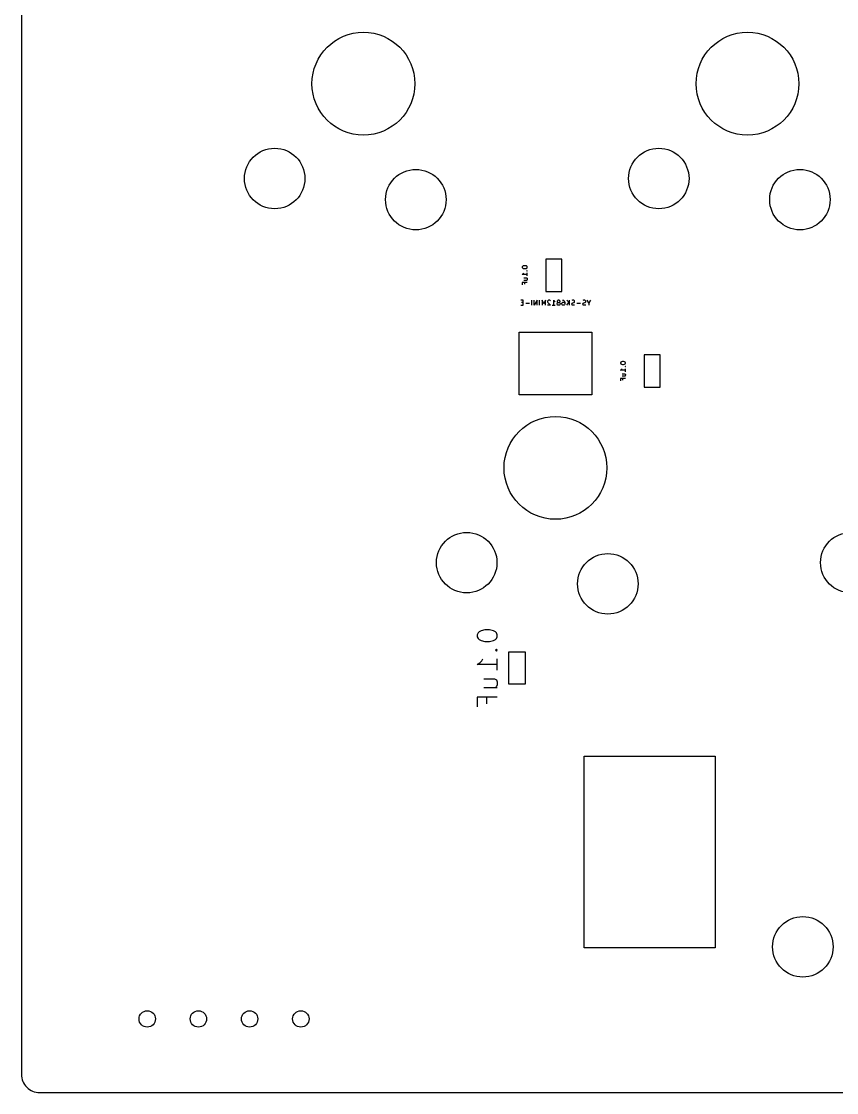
# Model space of a CAD drawing. Header units: millimetres. Extents: x -19 to 311, y -2 to 103.
# Drawn here: x 140.4 to 180.8, y -2.4 to 50.7 of the extents above; entities that cross this region are included whole.
import ezdxf

# ---------------------------------------------------------------- set-up
doc = ezdxf.new("R2010")
doc.units = ezdxf.units.MM
doc.layers.add('B.Fab', color=155, linetype='CONTINUOUS', true_color=0x585d84)
doc.layers.add('Edge.Cuts', color=254, linetype='CONTINUOUS', true_color=0xd0d2cd)

msp = doc.modelspace()

# ---------------------------------------------------------------- linework, layer by layer
at = {"layer": 'B.Fab', "linetype": 'CONTINUOUS'}
for p, q in [((166.39825, 38.9265), (166.39825, 37.3265)), ((167.19825, 38.9265), (166.39825, 38.9265)), ((167.19825, 37.3265), (167.19825, 38.9265)), ((165.243729, 38.561024), (165.231824, 38.537215)), ((165.231824, 38.537215), (165.231824, 38.513405)), ((165.231824, 38.513405), (165.243729, 38.489596)), ((165.255634, 38.572929), (165.243729, 38.561024)), ((165.243729, 38.489596), (165.255634, 38.477691)), ((165.279443, 38.584834), (165.255634, 38.572929)), ((165.255634, 38.477691), (165.279443, 38.465786)), ((165.327062, 38.596738), (165.279443, 38.584834)), ((165.279443, 38.465786), (165.327062, 38.453881)), ((165.386586, 38.596738), (165.327062, 38.596738)), ((165.327062, 38.453881), (165.386586, 38.453881)), ((165.434205, 38.584834), (165.386586, 38.596738)), ((165.386586, 38.453881), (165.434205, 38.465786)), ((165.458015, 38.572929), (165.434205, 38.584834)), ((165.434205, 38.465786), (165.458015, 38.477691)), ((165.46992, 38.561024), (165.458015, 38.572929)), ((165.458015, 38.477691), (165.46992, 38.489596)), ((165.46992, 38.358643), (165.458015, 38.346739)), ((165.458015, 38.346739), (165.46992, 38.334834)), ((165.458015, 38.346739), (165.481824, 38.346739)), ((165.481824, 38.537215), (165.46992, 38.561024)), ((165.46992, 38.489596), (165.481824, 38.513405)), ((165.481824, 38.346739), (165.46992, 38.358643)), ((165.46992, 38.334834), (165.481824, 38.346739)), ((165.481824, 38.513405), (165.481824, 38.537215)), ((165.231824, 38.168167), (165.267539, 38.191976)), ((165.481824, 38.168167), (165.231824, 38.168167)), ((165.481824, 37.763406), (165.231824, 37.763406)), ((165.231824, 37.763406), (165.231824, 37.644358)), ((165.267539, 38.191976), (165.291348, 38.215786)), ((165.291348, 38.215786), (165.303253, 38.239595)), ((165.315158, 37.989596), (165.44611, 37.989596)), ((165.315158, 37.882453), (165.481824, 37.882453)), ((165.350872, 37.680072), (165.350872, 37.763406)), ((165.44611, 37.989596), (165.46992, 37.977691)), ((165.46992, 37.894358), (165.458015, 37.882453)), ((165.46992, 37.977691), (165.481824, 37.953881)), ((165.481824, 37.918167), (165.46992, 37.894358)), ((165.481824, 38.096738), (165.481824, 38.239595)), ((165.481824, 37.953881), (165.481824, 37.918167)), ((166.39825, 37.3265), (167.19825, 37.3265)), ((165.281761, 36.886426), (165.162713, 36.886426)), ((165.281761, 36.767378), (165.198427, 36.767378)), ((165.281761, 36.636426), (165.281761, 36.886426)), ((165.591285, 36.731664), (165.400809, 36.731664)), ((165.710333, 36.636426), (165.710333, 36.886426)), ((165.972238, 36.886426), (165.829381, 36.636426)), ((165.829381, 36.636426), (165.829381, 36.886426)), ((165.972238, 36.636426), (165.972238, 36.886426)), ((166.091286, 36.636426), (166.091286, 36.886426)), ((166.293666, 36.707854), (166.210333, 36.886426)), ((166.210333, 36.886426), (166.210333, 36.636426)), ((166.377, 36.886426), (166.293666, 36.707854)), ((166.377, 36.636426), (166.377, 36.886426)), ((166.496047, 36.862616), (166.484142, 36.838807)), ((166.484142, 36.838807), (166.484142, 36.814997)), ((166.484142, 36.814997), (166.496047, 36.779283)), ((166.507952, 36.874521), (166.496047, 36.862616)), ((166.496047, 36.779283), (166.638904, 36.636426)), ((166.531761, 36.886426), (166.507952, 36.874521)), ((166.591285, 36.886426), (166.531761, 36.886426)), ((166.615095, 36.874521), (166.591285, 36.886426)), ((166.626999, 36.862616), (166.615095, 36.874521)), ((166.793666, 36.636426), (166.793666, 36.886426)), ((166.793666, 36.886426), (166.817475, 36.850711)), ((166.817475, 36.850711), (166.841285, 36.826902)), ((166.841285, 36.826902), (166.865094, 36.814997)), ((166.972237, 36.862616), (166.960332, 36.838807)), ((166.960332, 36.838807), (166.960332, 36.826902)), ((166.960332, 36.826902), (166.972237, 36.803092)), ((166.960332, 36.731664), (166.972237, 36.755473)), ((166.960332, 36.684045), (166.960332, 36.731664)), ((166.972237, 36.660235), (166.960332, 36.684045)), ((166.984142, 36.874521), (166.972237, 36.862616)), ((166.972237, 36.803092), (166.984142, 36.791188)), ((166.972237, 36.755473), (166.984142, 36.767378)), ((166.984142, 36.64833), (166.972237, 36.660235)), ((167.007951, 36.886426), (166.984142, 36.874521)), ((166.984142, 36.791188), (167.007951, 36.779283)), ((166.984142, 36.767378), (167.007951, 36.779283)), ((167.05557, 36.886426), (167.007951, 36.886426)), ((167.007951, 36.779283), (167.05557, 36.779283)), ((167.07938, 36.874521), (167.05557, 36.886426)), ((167.05557, 36.779283), (167.07938, 36.791188)), ((167.05557, 36.779283), (167.07938, 36.767378)), ((167.091285, 36.862616), (167.07938, 36.874521)), ((167.07938, 36.791188), (167.091285, 36.803092)), ((167.07938, 36.767378), (167.091285, 36.755473)), ((167.091285, 36.660235), (167.07938, 36.64833)), ((167.103189, 36.838807), (167.091285, 36.862616)), ((167.091285, 36.803092), (167.103189, 36.826902)), ((167.091285, 36.755473), (167.103189, 36.731664)), ((167.103189, 36.684045), (167.091285, 36.660235)), ((167.103189, 36.826902), (167.103189, 36.838807)), ((167.103189, 36.731664), (167.103189, 36.684045)), ((167.198427, 36.743569), (167.210332, 36.767378)), ((167.198427, 36.684045), (167.198427, 36.743569)), ((167.210332, 36.660235), (167.198427, 36.684045)), ((167.210332, 36.767378), (167.222237, 36.779283)), ((167.222237, 36.64833), (167.210332, 36.660235)), ((167.222237, 36.886426), (167.269856, 36.886426)), ((167.222237, 36.779283), (167.246046, 36.791188)), ((167.246046, 36.791188), (167.293665, 36.791188)), ((167.269856, 36.886426), (167.293665, 36.874521)), ((167.293665, 36.874521), (167.30557, 36.862616)), ((167.293665, 36.791188), (167.317475, 36.779283)), ((167.30557, 36.862616), (167.32938, 36.826902)), ((167.317475, 36.779283), (167.32938, 36.767378)), ((167.32938, 36.660235), (167.317475, 36.64833)), ((167.32938, 36.826902), (167.341284, 36.779283)), ((167.32938, 36.767378), (167.341284, 36.743569)), ((167.341284, 36.684045), (167.32938, 36.660235)), ((167.341284, 36.779283), (167.341284, 36.684045)), ((167.436523, 36.886426), (167.57938, 36.743569)), ((167.436523, 36.636426), (167.543665, 36.779283)), ((167.57938, 36.636426), (167.57938, 36.886426)), ((167.722237, 36.886426), (167.686522, 36.874521)), ((167.686522, 36.707854), (167.698427, 36.731664)), ((167.686522, 36.684045), (167.686522, 36.707854)), ((167.698427, 36.660235), (167.686522, 36.684045)), ((167.698427, 36.731664), (167.710332, 36.743569)), ((167.710332, 36.64833), (167.698427, 36.660235)), ((167.710332, 36.743569), (167.734141, 36.755473)), ((167.78176, 36.886426), (167.722237, 36.886426)), ((167.734141, 36.755473), (167.78176, 36.767378)), ((167.80557, 36.874521), (167.78176, 36.886426)), ((167.78176, 36.767378), (167.80557, 36.779283)), ((167.817475, 36.862616), (167.80557, 36.874521)), ((167.80557, 36.779283), (167.817475, 36.791188)), ((167.829379, 36.838807), (167.817475, 36.862616)), ((167.817475, 36.791188), (167.829379, 36.814997)), ((167.829379, 36.814997), (167.829379, 36.838807)), ((168.126999, 36.731664), (167.936523, 36.731664)), ((168.269856, 36.886426), (168.234141, 36.874521)), ((168.234141, 36.707854), (168.246046, 36.731664)), ((168.234141, 36.684045), (168.234141, 36.707854)), ((168.246046, 36.660235), (168.234141, 36.684045)), ((168.246046, 36.731664), (168.257951, 36.743569)), ((168.257951, 36.64833), (168.246046, 36.660235)), ((168.257951, 36.743569), (168.28176, 36.755473)), ((168.329379, 36.886426), (168.269856, 36.886426)), ((168.28176, 36.755473), (168.329379, 36.767378)), ((168.353189, 36.874521), (168.329379, 36.886426)), ((168.329379, 36.767378), (168.353189, 36.779283)), ((168.365094, 36.862616), (168.353189, 36.874521)), ((168.353189, 36.779283), (168.365094, 36.791188)), ((168.376998, 36.838807), (168.365094, 36.862616)), ((168.365094, 36.791188), (168.376998, 36.814997)), ((168.376998, 36.814997), (168.376998, 36.838807)), ((168.531761, 36.755473), (168.448427, 36.886426)), ((168.615094, 36.886426), (168.531761, 36.755473)), ((168.531761, 36.755473), (168.531761, 36.636426)), ((165.162713, 36.636426), (165.281761, 36.636426)), ((166.638904, 36.636426), (166.484142, 36.636426)), ((166.722237, 36.636426), (166.865094, 36.636426)), ((167.007951, 36.636426), (166.984142, 36.64833)), ((167.05557, 36.636426), (167.007951, 36.636426)), ((167.07938, 36.64833), (167.05557, 36.636426)), ((167.246046, 36.636426), (167.222237, 36.64833)), ((167.293665, 36.636426), (167.246046, 36.636426)), ((167.317475, 36.64833), (167.293665, 36.636426)), ((167.734141, 36.636426), (167.710332, 36.64833)), ((167.793665, 36.636426), (167.734141, 36.636426)), ((167.829379, 36.64833), (167.793665, 36.636426)), ((168.28176, 36.636426), (168.257951, 36.64833)), ((168.341284, 36.636426), (168.28176, 36.636426)), ((168.376998, 36.64833), (168.341284, 36.636426)), ((171.27125, 34.1745), (171.27125, 32.5745)), ((172.07125, 34.1745), (171.27125, 34.1745)), ((172.07125, 32.5745), (172.07125, 34.1745)), ((170.116729, 33.809024), (170.104824, 33.785215)), ((170.104824, 33.785215), (170.104824, 33.761405)), ((170.104824, 33.761405), (170.116729, 33.737596)), ((170.128634, 33.820929), (170.116729, 33.809024)), ((170.116729, 33.737596), (170.128634, 33.725691)), ((170.152443, 33.832834), (170.128634, 33.820929)), ((170.128634, 33.725691), (170.152443, 33.713786)), ((170.140539, 33.439976), (170.164348, 33.463786)), ((170.200062, 33.844738), (170.152443, 33.832834)), ((170.152443, 33.713786), (170.200062, 33.701881)), ((170.164348, 33.463786), (170.176253, 33.487595)), ((170.259586, 33.844738), (170.200062, 33.844738)), ((170.200062, 33.701881), (170.259586, 33.701881)), ((170.307205, 33.832834), (170.259586, 33.844738)), ((170.259586, 33.701881), (170.307205, 33.713786)), ((170.331015, 33.820929), (170.307205, 33.832834)), ((170.307205, 33.713786), (170.331015, 33.725691)), ((170.34292, 33.809024), (170.331015, 33.820929)), ((170.331015, 33.725691), (170.34292, 33.737596)), ((170.34292, 33.606643), (170.331015, 33.594739)), ((170.331015, 33.594739), (170.34292, 33.582834)), ((170.331015, 33.594739), (170.354824, 33.594739)), ((170.354824, 33.785215), (170.34292, 33.809024)), ((170.34292, 33.737596), (170.354824, 33.761405)), ((170.354824, 33.594739), (170.34292, 33.606643)), ((170.34292, 33.582834), (170.354824, 33.594739)), ((170.354824, 33.761405), (170.354824, 33.785215)), ((170.354824, 33.344738), (170.354824, 33.487595)), ((170.104824, 33.416167), (170.140539, 33.439976)), ((170.354824, 33.416167), (170.104824, 33.416167)), ((170.354824, 33.011406), (170.104824, 33.011406)), ((170.104824, 33.011406), (170.104824, 32.892358)), ((170.188158, 33.237596), (170.31911, 33.237596)), ((170.188158, 33.130453), (170.354824, 33.130453)), ((170.223872, 32.928072), (170.223872, 33.011406)), ((170.31911, 33.237596), (170.34292, 33.225691)), ((170.34292, 33.142358), (170.331015, 33.130453)), ((170.34292, 33.225691), (170.354824, 33.201881)), ((170.354824, 33.166167), (170.34292, 33.142358)), ((170.354824, 33.201881), (170.354824, 33.166167)), ((171.27125, 32.5745), (172.07125, 32.5745)), ((163.042188, 20.393095), (162.994569, 20.297857)), ((162.994569, 20.297857), (162.994569, 20.202619)), ((162.994569, 20.202619), (163.042188, 20.107381)), ((163.089807, 20.440714), (163.042188, 20.393095)), ((163.185045, 20.488333), (163.089807, 20.440714)), ((163.375521, 20.535952), (163.185045, 20.488333)), ((163.613616, 20.535952), (163.375521, 20.535952)), ((163.804092, 20.488333), (163.613616, 20.535952)), ((163.89933, 20.440714), (163.804092, 20.488333)), ((163.94695, 20.393095), (163.89933, 20.440714)), ((163.994569, 20.297857), (163.94695, 20.393095)), ((163.94695, 20.107381), (163.994569, 20.202619)), ((163.994569, 20.202619), (163.994569, 20.297857)), ((163.042188, 20.107381), (163.089807, 20.059762)), ((163.089807, 20.059762), (163.185045, 20.012143)), ((163.185045, 20.012143), (163.375521, 19.964524)), ((163.375521, 19.964524), (163.613616, 19.964524)), ((163.613616, 19.964524), (163.804092, 20.012143)), ((163.804092, 20.012143), (163.89933, 20.059762)), ((163.89933, 20.059762), (163.94695, 20.107381)), ((163.94695, 19.583571), (163.89933, 19.535952)), ((163.89933, 19.535952), (163.94695, 19.488333)), ((163.89933, 19.535952), (163.994569, 19.535952)), ((163.994569, 19.535952), (163.94695, 19.583571)), ((163.94695, 19.488333), (163.994569, 19.535952)), ((164.56975, 19.455), (165.36975, 19.455)), ((164.56975, 17.855), (164.56975, 19.455)), ((165.36975, 19.455), (165.36975, 17.855)), ((162.994569, 18.821667), (163.137426, 18.916905)), ((163.994569, 18.821667), (162.994569, 18.821667)), ((163.137426, 18.916905), (163.232664, 19.012143)), ((163.232664, 19.012143), (163.280283, 19.107381)), ((163.994569, 18.535953), (163.994569, 19.107381)), ((163.327902, 18.107381), (163.851711, 18.107381)), ((163.851711, 18.107381), (163.94695, 18.059762)), ((163.94695, 18.059762), (163.994569, 17.964524)), ((163.327902, 17.67881), (163.994569, 17.67881)), ((163.94695, 17.726429), (163.89933, 17.67881)), ((163.994569, 17.821667), (163.94695, 17.726429)), ((163.994569, 17.964524), (163.994569, 17.821667)), ((165.36975, 17.855), (164.56975, 17.855)), ((163.994569, 17.202619), (162.994569, 17.202619)), ((162.994569, 17.202619), (162.994569, 16.726429)), ((163.470759, 16.869286), (163.470759, 17.202619))]:
    msp.add_line(p, q, dxfattribs=at)
at = {"layer": 'B.Fab'}
for centre, radius in [((157.352, 47.625), 2.549999), ((176.402, 47.625), 2.549999), ((152.952, 42.925), 1.499999), ((172.002, 42.925), 1.499999), ((159.952, 41.875), 1.499999), ((179.002, 41.875), 1.499999), ((166.877, 28.575), 2.549999), ((162.477, 23.875), 1.499999), ((181.527, 23.875), 1.499999), ((169.477, 22.825), 1.499999), ((179.14575, 4.825), 1.499999), ((146.62975, 1.25), 0.4064), ((149.16975, 1.25), 0.4064), ((151.70975, 1.25), 0.4064), ((154.24975, 1.25), 0.4064)]:
    msp.add_circle(centre, radius, dxfattribs=at)
at = {"layer": 'Edge.Cuts', "linetype": 'CONTINUOUS'}
for p, q in [((140.39075, 95.545002), (140.39075, -1.503085)), ((165.077, 35.3), (168.677, 35.3)), ((165.077, 32.2), (165.077, 35.3)), ((168.677, 35.3), (168.677, 32.2)), ((168.677, 32.2), (165.077, 32.2)), ((168.29575, 14.275), (174.79575, 14.275)), ((168.29575, 4.775), (168.29575, 14.275)), ((174.79575, 14.275), (174.79575, 4.775)), ((174.79575, 4.775), (168.29575, 4.775)), ((141.290665, -2.403024), (305.330002, -2.403))]:
    msp.add_line(p, q, dxfattribs=at)
at = {"layer": 'Edge.Cuts'}
for centre, radius in [((157.352, 47.625), 2.549999), ((176.402, 47.625), 2.549999), ((152.952, 42.925), 1.499999), ((172.002, 42.925), 1.499999), ((159.952, 41.875), 1.499999), ((179.002, 41.875), 1.499999), ((166.877, 28.575), 2.549999), ((162.477, 23.875), 1.499999), ((181.527, 23.875), 1.499999), ((169.477, 22.825), 1.499999), ((179.14575, 4.825), 1.499999), ((146.62975, 1.25), 0.4064), ((149.16975, 1.25), 0.4064), ((151.70975, 1.25), 0.4064), ((154.24975, 1.25), 0.4064)]:
    msp.add_circle(centre, radius, dxfattribs=at)
msp.add_arc((141.2906, -1.5032), 0.899824, -180.0073221, -89.9958612, dxfattribs=at)

doc.saveas('drawing.dxf')
